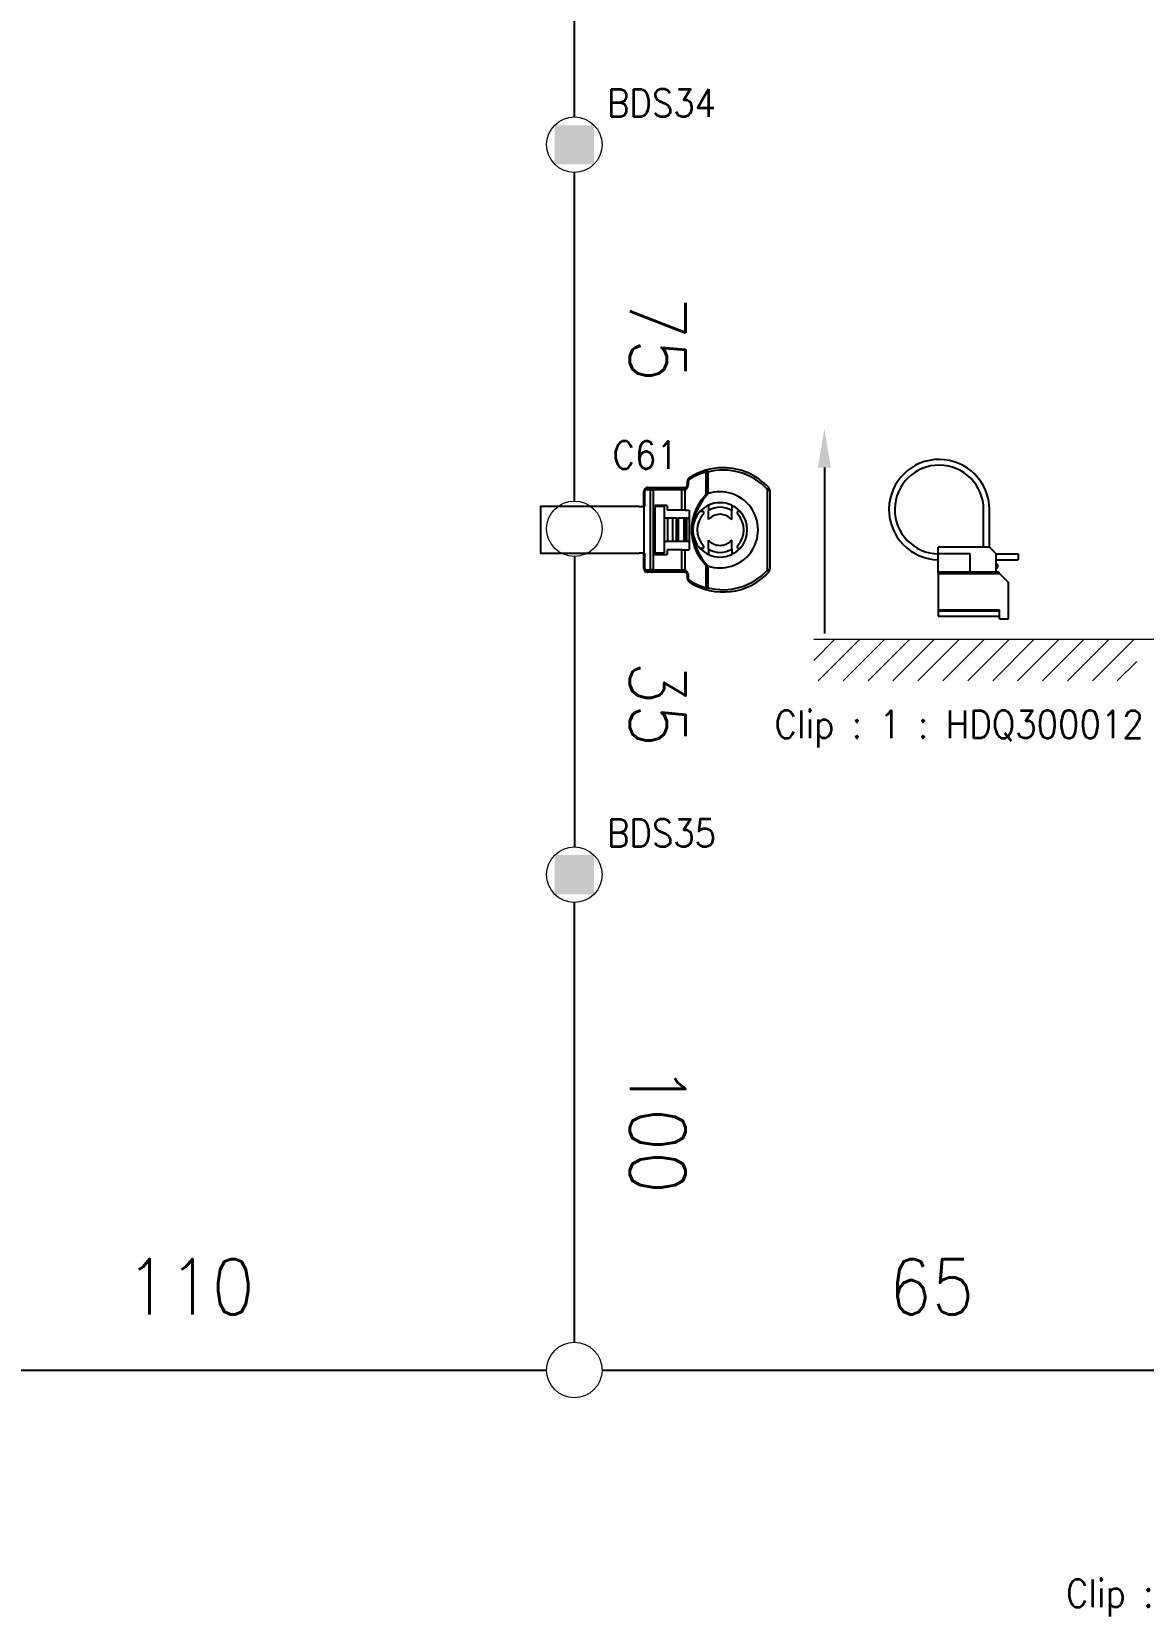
# Model space of a CAD drawing. Header units: inches. Extents: x 47316 to 59086, y 3141 to 11743.
# Drawn here: x 52325.5 to 52425.7, y 5803.3 to 5946.1 of the extents above; entities that cross this region are included whole.
import ezdxf

# ---------------------------------------------------------------- set-up
doc = ezdxf.new("R2010")
doc.units = ezdxf.units.IN
doc.header["$MEASUREMENT"] = 0
doc.layers.add('_0', color=7, linetype='Continuous', lineweight=0)
doc.styles.get("Standard").update_dxf_attribs({"font": ''})
doc.styles.get('Standard').set_extended_font_data('SimSun')
doc.linetypes.add('_VH_OTCON', pattern='A,0.0001,[7,VeSys.shx,S=0.1,R=0,X=0,Y=0],-0.4,[7,VeSys.shx,S=0.1,R=0,X=0,Y=0],-0.4,["X",Standard,S=1,R=0,X=-0.5,Y=-0.5],-0.0001,[7,VeSys.shx,S=0.1,R=0,X=0,Y=0],-0.4', length=1.2002)

msp = doc.modelspace()

# ---------------------------------------------------------------- linework, layer by layer
at = {"color": 0, "linetype": '_VH_OTCON', "ltscale": 5}
for p, q in [((52374.43, 5938.42), (52374.43, 5966.53)), ((52374.43, 5903.82), (52374.43, 5933.42)), ((52374.43, 5898.82), (52374.43, 5872.65)), ((52374.43, 5828.03), (52374.43, 5867.65)), ((52306.43, 5825.53), (52371.93, 5825.53)), ((52376.93, 5825.53), (52435.43, 5825.53))]:
    msp.add_line(p, q, dxfattribs=at)
at = {"color": 0, "lineweight": -3}
for p, q in [((52386.3, 5904.45), (52386.3, 5906.43)), ((52386.45, 5906.43), (52386.3, 5906.43)), ((52386.45, 5906.43), (52386.4, 5906.63)), ((52386.45, 5906.43), (52386.45, 5904.46)), ((52380.76, 5904.68), (52380.69, 5904.68)), ((52380.69, 5903.32), (52380.69, 5904.68)), ((52380.76, 5904.68), (52380.76, 5903.32)), ((52381.29, 5904.82), (52380.9, 5904.82)), ((52381.04, 5905.03), (52381.44, 5905.03)), ((52381.29, 5897.61), (52381.29, 5904.82)), ((52381.29, 5904.82), (52381.54, 5904.82)), ((52381.44, 5905.03), (52381.54, 5905.03)), ((52381.54, 5905.03), (52384.12, 5905.03)), ((52381.54, 5905.03), (52381.54, 5904.82)), ((52381.54, 5904.82), (52381.54, 5897.61)), ((52384.12, 5904.82), (52381.54, 5904.82)), ((52384.12, 5905.03), (52384.4, 5905.03)), ((52384.12, 5904.82), (52384.12, 5905.03)), ((52384.3, 5904.82), (52384.12, 5904.82)), ((52384.12, 5903), (52384.12, 5904.82)), ((52384.37, 5904.84), (52384.37, 5903)), ((52384.61, 5905.24), (52384.61, 5905.61)), ((52384.68, 5905.61), (52384.61, 5905.61)), ((52384.68, 5905.24), (52384.61, 5905.24)), ((52384.68, 5905.61), (52384.68, 5905.24)), ((52391.79, 5904.88), (52391.94, 5905.02)), ((52391.82, 5904.79), (52392.03, 5904.79)), ((52391.82, 5897.65), (52391.82, 5904.79)), ((52392.03, 5904.79), (52392.03, 5897.65)), ((52380.27, 5903.32), (52380.69, 5903.32)), ((52380.69, 5903.32), (52380.69, 5899.12)), ((52380.76, 5903.32), (52380.69, 5903.32)), ((52382.79, 5903.42), (52381.67, 5903.42)), ((52381.67, 5903.42), (52381.67, 5903.32)), ((52382.51, 5903.32), (52381.67, 5903.32)), ((52381.67, 5903.32), (52381.67, 5899.12)), ((52382.51, 5903.32), (52382.51, 5899.12)), ((52382.79, 5903.42), (52382.79, 5903)), ((52386.5, 5903.43), (52386.5, 5902.96)), ((52388.6, 5903.43), (52388.6, 5902.96)), ((52382.83, 5902.27), (52382.51, 5902.27)), ((52384.12, 5903), (52382.79, 5903)), ((52383.28, 5902.27), (52382.83, 5902.27)), ((52382.83, 5902.27), (52382.83, 5900.17)), ((52383.63, 5902.27), (52383.28, 5902.27)), ((52383.28, 5902.27), (52383.28, 5900.17)), ((52383.63, 5902.27), (52383.79, 5902.27)), ((52383.63, 5900.17), (52383.63, 5902.27)), ((52384.28, 5902.27), (52383.79, 5902.27)), ((52383.79, 5902.27), (52383.79, 5900.17)), ((52384.37, 5903), (52384.12, 5903)), ((52384.48, 5902.27), (52384.28, 5902.27)), ((52384.28, 5902.27), (52384.28, 5900.17)), ((52384.37, 5903), (52384.76, 5903)), ((52384.55, 5902.27), (52384.48, 5902.27)), ((52384.48, 5902.27), (52384.48, 5900.17)), ((52384.55, 5902.27), (52384.76, 5902.27)), ((52384.55, 5900.17), (52384.55, 5902.27)), ((52384.76, 5903), (52384.76, 5899.43)), ((52385.77, 5902.9), (52385.96, 5902.9)), ((52386.5, 5902.14), (52386.5, 5902.96)), ((52388.6, 5902.14), (52388.6, 5902.96)), ((52389.22, 5902.9), (52389.34, 5902.9)), ((52380.69, 5899.12), (52380.27, 5899.12)), ((52380.69, 5897.75), (52380.69, 5899.12)), ((52380.69, 5899.12), (52380.76, 5899.12)), ((52380.76, 5899.12), (52380.76, 5897.75)), ((52382.51, 5899.12), (52381.67, 5899.12)), ((52381.67, 5899.12), (52381.67, 5899.01)), ((52381.67, 5899.01), (52382.79, 5899.01)), ((52382.83, 5900.17), (52382.51, 5900.17)), ((52384.12, 5899.43), (52382.79, 5899.43)), ((52382.79, 5899.43), (52382.79, 5899.01)), ((52383.28, 5900.17), (52382.83, 5900.17)), ((52383.63, 5900.17), (52383.28, 5900.17)), ((52383.79, 5900.17), (52383.63, 5900.17)), ((52384.28, 5900.17), (52383.79, 5900.17)), ((52384.12, 5899.43), (52384.37, 5899.43)), ((52384.12, 5897.61), (52384.12, 5899.43)), ((52384.48, 5900.17), (52384.28, 5900.17)), ((52384.37, 5899.43), (52384.76, 5899.43)), ((52384.37, 5899.43), (52384.37, 5897.6)), ((52384.55, 5900.17), (52384.48, 5900.17)), ((52384.76, 5900.17), (52384.55, 5900.17)), ((52385.96, 5899.54), (52385.77, 5899.54)), ((52386.5, 5899.48), (52386.5, 5900.29)), ((52386.5, 5899.48), (52386.5, 5899)), ((52388.6, 5899.48), (52388.6, 5900.29)), ((52388.6, 5899.48), (52388.6, 5899)), ((52389.34, 5899.54), (52389.22, 5899.54)), ((52380.76, 5897.75), (52380.69, 5897.75)), ((52380.9, 5897.61), (52381.29, 5897.61)), ((52381.54, 5897.61), (52381.29, 5897.61)), ((52381.54, 5897.61), (52384.12, 5897.61)), ((52381.54, 5897.61), (52381.54, 5897.4)), ((52384.12, 5897.61), (52384.3, 5897.61)), ((52384.12, 5897.61), (52384.12, 5897.4)), ((52386.3, 5896.01), (52386.3, 5897.99)), ((52386.45, 5897.97), (52386.45, 5896.01)), ((52391.79, 5897.55), (52391.94, 5897.41)), ((52391.82, 5897.65), (52392.03, 5897.65)), ((52381.44, 5897.4), (52381.04, 5897.4)), ((52381.54, 5897.4), (52381.44, 5897.4)), ((52384.12, 5897.4), (52381.54, 5897.4)), ((52384.4, 5897.4), (52384.12, 5897.4)), ((52384.61, 5896.82), (52384.61, 5897.19)), ((52384.68, 5897.19), (52384.61, 5897.19)), ((52384.68, 5896.82), (52384.61, 5896.82)), ((52384.68, 5897.19), (52384.68, 5896.82)), ((52386.3, 5896.01), (52386.45, 5896.01)), ((52386.4, 5895.81), (52386.45, 5896.01))]:
    msp.add_line(p, q, dxfattribs=at)
msp.add_line((52396.95, 5906.83), (52396.95, 5891.88))
for points in [[(52386.4, 5906.63), (52386.37, 5906.62), (52386.35, 5906.61), (52386.33, 5906.58), (52386.31, 5906.53), (52386.3, 5906.43)], [(52381.04, 5905.03), (52381.02, 5905.03), (52380.99, 5905.02), (52380.96, 5905), (52380.92, 5904.94), (52380.9, 5904.82)], [(52381.44, 5905.03), (52381.41, 5905.03), (52381.38, 5905.02), (52381.36, 5905), (52381.32, 5904.94), (52381.29, 5904.82)], [(52384.4, 5905.03), (52384.38, 5905.03), (52384.36, 5905.02), (52384.35, 5905), (52384.32, 5904.94), (52384.3, 5904.82)], [(52384.46, 5905.04), (52384.44, 5905.03), (52384.42, 5905.02), (52384.4, 5904.99), (52384.37, 5904.94), (52384.37, 5904.84)], [(52384.77, 5905.91), (52384.76, 5905.89), (52384.75, 5905.88), (52384.73, 5905.84), (52384.74, 5905.73)], [(52380.27, 5903.32), (52377.47, 5903.32), (52371.38, 5903.32), (52371.38, 5899.12), (52377.47, 5899.12), (52380.27, 5899.12)], [(52386.3, 5897.99), (52385.88, 5898.52), (52385.52, 5899.1), (52385.25, 5899.72), (52385.09, 5900.31), (52385, 5900.92), (52385.01, 5901.54), (52385.09, 5902.16), (52385.27, 5902.76), (52385.52, 5903.33), (52385.88, 5903.92), (52386.3, 5904.45)], [(52386.44, 5904.46), (52385.97, 5903.88), (52385.63, 5903.31), (52385.38, 5902.77), (52385.22, 5902.24), (52385.12, 5901.73), (52385.09, 5901.22)], [(52386.45, 5904.47), (52386.38, 5904.49), (52386.32, 5904.47), (52386.3, 5904.45)], [(52385.09, 5901.22), (52385.14, 5900.61), (52385.28, 5899.98), (52385.52, 5899.34), (52385.69, 5899), (52385.91, 5898.66), (52386.15, 5898.32), (52386.44, 5897.97)], [(52380.9, 5897.61), (52380.91, 5897.53), (52380.94, 5897.46), (52380.96, 5897.44), (52380.99, 5897.42), (52381.02, 5897.41), (52381.04, 5897.4)], [(52381.29, 5897.61), (52381.3, 5897.53), (52381.34, 5897.46), (52381.36, 5897.44), (52381.38, 5897.42), (52381.44, 5897.4)], [(52384.3, 5897.61), (52384.31, 5897.53), (52384.33, 5897.46), (52384.35, 5897.44), (52384.36, 5897.42), (52384.4, 5897.4)], [(52384.37, 5897.6), (52384.37, 5897.53), (52384.38, 5897.47), (52384.46, 5897.4)], [(52386.3, 5897.99), (52386.35, 5897.95), (52386.42, 5897.95), (52386.45, 5897.97)], [(52384.74, 5896.7), (52384.73, 5896.65), (52384.73, 5896.6), (52384.75, 5896.56), (52384.77, 5896.53)], [(52386.3, 5896.01), (52386.3, 5895.94), (52386.32, 5895.88), (52386.33, 5895.85), (52386.35, 5895.83), (52386.4, 5895.81)]]:
    msp.add_lwpolyline(points, dxfattribs=at)
at = {"color": 0, "linetype": 'Continuous', "lineweight": 15}
for centre in [(52374.43, 5935.92), (52374.43, 5901.32), (52374.43, 5870.15), (52374.43, 5825.53)]:
    msp.add_circle(centre, 2.5, dxfattribs=at)
at = {"color": 0, "lineweight": -3}
for centre, radius, start, end in [((52387.69, 5901.21), 5.4, 104.8884, 123.1207), ((52387.83, 5901.22), 5.6, 90, 123.1386), ((52387.83, 5901.22), 5.39, 42.8334, 104.8705), ((52387.83, 5901.22), 5.6, 42.8334, 90), ((52381.04, 5904.68), 0.35, 112.2457, 180), ((52380.9, 5904.68), 0.14, 90.0034, 180.0054), ((52381.05, 5904.67), 0.36, 90.4133, 112.0436), ((52384.3, 5905), 0.173, 270.3791, 293.9378), ((52384.26, 5905.24), 0.42, 285.2903, 359.999), ((52384.4, 5905.24), 0.21, 270, 285.2899), ((52384.4, 5905.24), 0.212, 285.7234, 359.5672), ((52384.96, 5905.61), 0.35, 123.1386, 180), ((52384.82, 5905.61), 0.14, 123.1399, 180.0013), ((52387.55, 5901.22), 3.43, 251.1343, 108.8657), ((52391.68, 5904.79), 0.14, 360, 42.8334), ((52391.68, 5904.79), 0.35, 360, 42.8334), ((52387.55, 5901.22), 2.45, 115.3769, 136.7082), ((52387.55, 5901.22), 2.45, 64.6231, 115.3769), ((52387.55, 5901.22), 2.03, 58.8526, 121.1474), ((52387.55, 5901.22), 2.45, 43.2918, 64.6231), ((52387.55, 5901.22), 2.45, 136.7082, 223.2918), ((52387.59, 5901.22), 2.1, 136.5675, 223.4325), ((52385.96, 5902.76), 0.14, 316.5675, 90), ((52387.55, 5901.22), 1.4, 41.4096, 138.5904), ((52389.22, 5902.76), 0.14, 90, 223.4325), ((52387.59, 5901.22), 2.1, 316.5675, 43.4325), ((52387.55, 5901.22), 2.45, 316.7082, 43.2918), ((52387.55, 5901.22), 2.45, 223.2918, 244.6231), ((52385.96, 5899.68), 0.14, 270, 43.4325), ((52387.55, 5901.22), 1.4, 221.4096, 318.5904), ((52387.55, 5901.22), 2.03, 238.8526, 301.1474), ((52387.55, 5901.22), 2.45, 244.6231, 295.3769), ((52387.55, 5901.22), 2.45, 295.3769, 316.7082), ((52389.22, 5899.68), 0.14, 136.5675, 270), ((52381.04, 5897.75), 0.35, 180, 247.754), ((52380.9, 5897.75), 0.14, 179.9934, 269.9972), ((52384.3, 5897.44), 0.173, 66.0578, 89.6093), ((52384.26, 5897.19), 0.42, 0.0009, 74.7098), ((52387.83, 5901.22), 5.39, 255.1295, 317.1666), ((52391.68, 5897.65), 0.14, 317.1666, 360), ((52391.68, 5897.65), 0.35, 317.1666, 360), ((52381.05, 5897.76), 0.36, 247.9543, 269.5884), ((52384.4, 5897.19), 0.21, 74.7101, 90), ((52384.4, 5897.19), 0.212, 0.4328, 74.2766), ((52384.96, 5896.82), 0.35, 180, 236.8614), ((52384.82, 5896.82), 0.14, 180.0151, 236.8341), ((52387.69, 5901.23), 5.4, 236.8793, 255.1116), ((52387.83, 5901.22), 5.6, 236.8614, 317.1666)]:
    msp.add_arc(centre, radius, start, end, dxfattribs=at)
at = {"color": 0, "linetype": 'Continuous', "lineweight": 15, "extrusion": (0, 0, -1)}
for points in [[(-52372.66, 5937.68), (-52372.66, 5934.15), (-52376.2, 5937.68), (-52376.2, 5934.15)], [(-52372.66, 5871.92), (-52372.66, 5868.38), (-52376.2, 5871.92), (-52376.2, 5868.38)]]:
    msp.add_solid(points, dxfattribs=at)
msp.add_solid([(52396.37, 5906.83), (52396.95, 5910.33), (52397.53, 5906.83)])
at = {"layer": '_0', "color": 0, "linetype": 'ByBlock', "lineweight": -3, "ltscale": 0.2125}
for p, q in [((52411.29, 5899.65), (52411.29, 5903.05)), ((52411.29, 5899.65), (52411.29, 5903.05)), ((52411.81, 5899.65), (52411.81, 5903.05)), ((52411.81, 5899.65), (52411.81, 5903.05))]:
    msp.add_line(p, q, dxfattribs=at)
at = {"layer": '_0', "color": 0, "linetype": 'ByBlock', "lineweight": -3, "ltscale": 0.2875}
msp.add_line((52411.81, 5899.65), (52407.21, 5899.65), dxfattribs=at)
msp.add_line((52411.81, 5899.65), (52407.21, 5899.65), dxfattribs=at)
at = {"layer": '_0', "color": 0, "linetype": 'ByBlock', "lineweight": -3, "ltscale": 0.0375}
msp.add_line((52407.21, 5899.05), (52407.21, 5899.65), dxfattribs=at)
msp.add_line((52407.21, 5899.05), (52407.21, 5899.65), dxfattribs=at)
at = {"layer": '_0', "color": 0, "linetype": 'ByBlock', "lineweight": -3, "ltscale": 0.18}
msp.add_line((52410.09, 5899.05), (52407.21, 5899.05), dxfattribs=at)
msp.add_line((52410.09, 5899.05), (52407.21, 5899.05), dxfattribs=at)
at = {"layer": '_0', "color": 0, "linetype": 'ByBlock', "lineweight": -3, "ltscale": 0.102907}
for p, q in [((52407.21, 5897.4), (52407.21, 5899.05)), ((52407.21, 5897.4), (52407.21, 5899.05)), ((52410.09, 5897.4), (52410.09, 5899.05)), ((52410.09, 5897.4), (52410.09, 5899.05)), ((52412.41, 5897.4), (52412.41, 5899.05)), ((52412.41, 5897.4), (52412.41, 5899.05))]:
    msp.add_line(p, q, dxfattribs=at)
at = {"layer": '_0', "color": 0, "linetype": 'ByBlock', "lineweight": -3, "ltscale": 0.053033}
msp.add_line((52411.81, 5899.65), (52412.41, 5899.05), dxfattribs=at)
msp.add_line((52411.81, 5899.65), (52412.41, 5899.05), dxfattribs=at)
at = {"layer": '_0', "color": 0, "linetype": 'ByBlock', "lineweight": -3, "ltscale": 0.125}
for p, q in [((52412.41, 5899.05), (52414.41, 5899.05)), ((52412.41, 5899.05), (52414.41, 5899.05)), ((52412.41, 5898.53), (52414.41, 5898.53)), ((52412.41, 5898.53), (52414.41, 5898.53))]:
    msp.add_line(p, q, dxfattribs=at)
at = {"layer": '_0', "color": 0, "linetype": 'ByBlock', "lineweight": -3, "ltscale": 0.0325}
msp.add_line((52414.41, 5899.05), (52414.41, 5898.53), dxfattribs=at)
msp.add_line((52414.41, 5899.05), (52414.41, 5898.53), dxfattribs=at)
at = {"layer": '_0', "color": 0, "linetype": 'ByBlock', "lineweight": -3, "ltscale": 0.010773}
for p, q in [((52412.58, 5898.09), (52412.41, 5898.09)), ((52412.58, 5898.09), (52412.41, 5898.09)), ((52412.41, 5897.83), (52412.58, 5897.83)), ((52412.41, 5897.83), (52412.58, 5897.83))]:
    msp.add_line(p, q, dxfattribs=at)
at = {"layer": '_0', "color": 0, "linetype": 'ByBlock', "lineweight": -3, "ltscale": 0.016051}
msp.add_line((52412.58, 5897.83), (52412.58, 5898.09), dxfattribs=at)
msp.add_line((52412.58, 5897.83), (52412.58, 5898.09), dxfattribs=at)
at = {"layer": '_0', "color": 0, "linetype": 'ByBlock', "lineweight": -3, "ltscale": 0.007093}
for p, q in [((52407.21, 5897.4), (52407.21, 5897.29)), ((52407.21, 5897.4), (52407.21, 5897.29)), ((52407.21, 5894.01), (52407.21, 5893.89)), ((52407.21, 5894.01), (52407.21, 5893.89))]:
    msp.add_line(p, q, dxfattribs=at)
at = {"layer": '_0', "color": 0, "linetype": 'ByBlock', "lineweight": -3, "ltscale": 0.325}
msp.add_line((52412.41, 5897.4), (52407.21, 5897.4), dxfattribs=at)
msp.add_line((52412.41, 5897.4), (52407.21, 5897.4), dxfattribs=at)
at = {"layer": '_0', "color": 0, "linetype": 'ByBlock', "lineweight": -3, "ltscale": 0.345}
for p, q in [((52407.21, 5897.29), (52412.73, 5897.29)), ((52407.21, 5897.29), (52412.73, 5897.29)), ((52407.21, 5894.01), (52412.73, 5894.01)), ((52407.21, 5894.01), (52412.73, 5894.01)), ((52412.73, 5893.89), (52407.21, 5893.89)), ((52412.73, 5893.89), (52407.21, 5893.89)), ((52407.21, 5893.45), (52412.73, 5893.45)), ((52407.21, 5893.45), (52412.73, 5893.45))]:
    msp.add_line(p, q, dxfattribs=at)
at = {"layer": '_0', "color": 0, "linetype": 'ByBlock', "lineweight": -3, "ltscale": 0.205}
for p, q in [((52407.21, 5897.29), (52407.21, 5894.01)), ((52407.21, 5897.29), (52407.21, 5894.01)), ((52413.53, 5893.21), (52413.53, 5896.49)), ((52413.53, 5893.21), (52413.53, 5896.49))]:
    msp.add_line(p, q, dxfattribs=at)
at = {"layer": '_0', "color": 0, "linetype": 'ByBlock', "lineweight": -3, "ltscale": 0.012906}
msp.add_line((52412.62, 5897.4), (52412.41, 5897.4), dxfattribs=at)
msp.add_line((52412.62, 5897.4), (52412.41, 5897.4), dxfattribs=at)
at = {"layer": '_0', "color": 0, "linetype": 'ByBlock', "lineweight": -3, "ltscale": 0.010032}
msp.add_line((52412.73, 5897.29), (52412.62, 5897.4), dxfattribs=at)
msp.add_line((52412.73, 5897.29), (52412.62, 5897.4), dxfattribs=at)
at = {"layer": '_0', "color": 0, "linetype": 'ByBlock', "lineweight": -3, "ltscale": 0.070711}
msp.add_line((52412.73, 5897.29), (52413.53, 5896.49), dxfattribs=at)
msp.add_line((52412.73, 5897.29), (52413.53, 5896.49), dxfattribs=at)
at = {"layer": '_0', "color": 0, "linetype": 'ByBlock', "lineweight": -3, "ltscale": 0.027907}
msp.add_line((52407.21, 5893.89), (52407.21, 5893.45), dxfattribs=at)
msp.add_line((52407.21, 5893.89), (52407.21, 5893.45), dxfattribs=at)
at = {"layer": '_0', "color": 0, "linetype": 'ByBlock', "lineweight": -3, "ltscale": 0.05}
for q in [(52412.73, 5894.01), (52412.73, 5894.01), (52413.53, 5893.21), (52413.53, 5893.21)]:
    msp.add_line((52412.73, 5893.21), q, dxfattribs=at)
at = {"layer": '_0', "color": 7}
for p, q in [((52395.99, 5889.45), (52397.9, 5891.36)), ((52395.99, 5891.36), (52428.36, 5891.36, 0)), ((52396.39, 5887.61), (52400.15, 5891.36)), ((52398.64, 5887.61), (52402.39, 5891.36)), ((52400.88, 5887.61), (52404.64, 5891.36)), ((52403.13, 5887.61), (52406.88, 5891.36)), ((52405.37, 5887.61), (52409.13, 5891.36)), ((52407.62, 5887.61), (52411.37, 5891.36)), ((52409.86, 5887.61), (52413.62, 5891.36)), ((52412.11, 5887.61), (52415.86, 5891.36)), ((52414.35, 5887.61), (52418.11, 5891.36)), ((52416.6, 5887.61), (52420.35, 5891.36)), ((52418.84, 5887.61), (52422.6, 5891.36)), ((52421.09, 5887.61), (52424.84, 5891.36)), ((52423.33, 5887.61), (52425.08, 5889.35))]:
    msp.add_line(p, q, dxfattribs=at)
at = {"layer": '_0', "color": 0, "linetype": 'ByBlock', "lineweight": -3}
for radius, end in [(4.52, 268.9859), (4.52, 268.9859), (4, 268.854), (4, 268.854)]:
    msp.add_arc((52407.29, 5903.05), radius, 0, end, dxfattribs=at)

# ---------------------------------------------------------------- texts
at = {"color": 21, "linetype": 'Continuous', "lineweight": 15, "char_height": 2.5, "attachment_point": 1}
for s, insert, width in [('\\Fromans.shx;\\W0.9000000000;\\T1.0000000000;\\o\\lBDS34', (52377.36, 5940.92), 10.9286), ('\\Fromans.shx;\\W0.9000000000;\\T1.0000000000;\\o\\lC61', (52377.86, 5909.22), 6.5357), ('\\Fromans.shx;\\W0.9000000000;\\T1.0000000000;\\o\\lBDS35', (52377.36, 5875.15), 10.9286)]:
    msp.add_mtext(s, dxfattribs=dict(at, insert=insert, width=width))
at = {"color": 7, "linetype": '_VH_OTCON', "lineweight": 18, "ltscale": 5, "char_height": 5, "attachment_point": 1, "rotation": 270}
for s, insert, width in [('\\Fromans.shx;\\W0.9000000000;\\T1.0000000000;\\o\\l75', (52384.43, 5922.26), 8.5714), ('\\Fromans.shx;\\W0.9000000000;\\T1.0000000000;\\o\\l35', (52384.43, 5889.38), 8.5714), ('\\Fromans.shx;\\W0.9000000000;\\T1.0000000000;\\o\\l100', (52384.43, 5852.98), 12.8571)]:
    msp.add_mtext(s, dxfattribs=dict(at, insert=insert, width=width))
at = {"color": 42, "linetype": 'Continuous', "lineweight": 15, "char_height": 2.5, "width": 39.1071, "attachment_point": 1}
for insert in [(52392.45, 5884.96), (52418.7, 5806.67)]:
    msp.add_mtext('\\Fromans.shx;\\W0.9000000000;\\T1.0000000000;\\o\\lClip : 1 : HDQ300012', dxfattribs=dict(at, insert=insert))
at = {"color": 7, "linetype": '_VH_OTCON', "lineweight": 18, "ltscale": 5, "char_height": 5, "attachment_point": 1}
for s, insert, width in [('\\Fromans.shx;\\W0.9000000000;\\T1.0000000000;\\o\\l110', (52334.04, 5835.53), 12.8571), ('\\Fromans.shx;\\W0.9000000000;\\T1.0000000000;\\o\\l65', (52402.75, 5835.53), 8.5714)]:
    msp.add_mtext(s, dxfattribs=dict(at, insert=insert, width=width))

doc.saveas('drawing.dxf')
